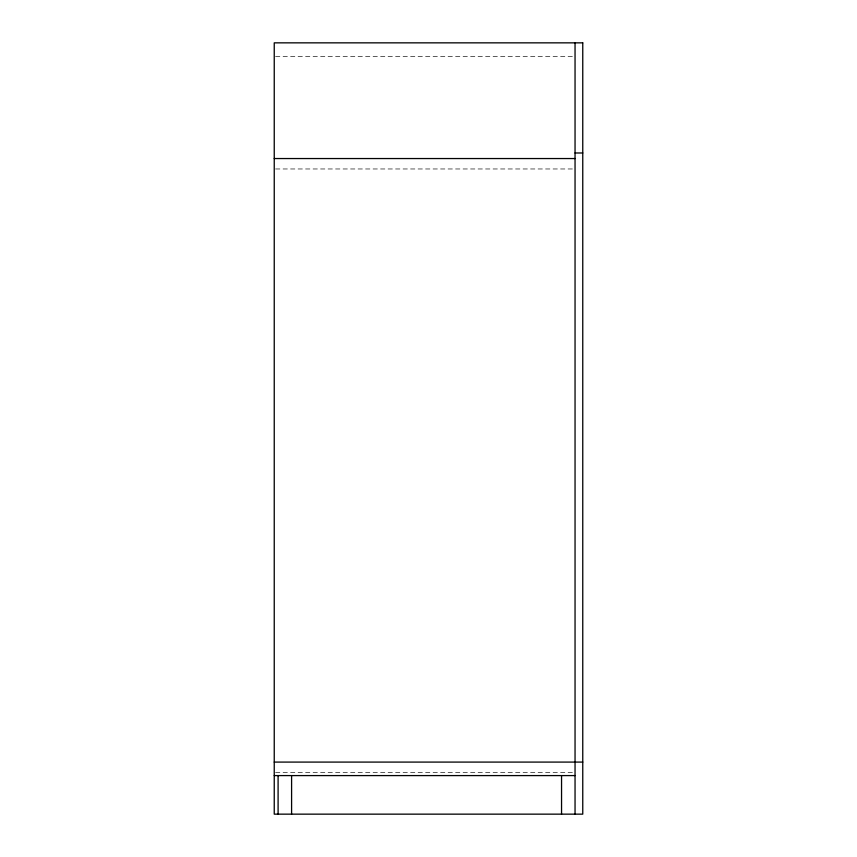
<?xml version="1.0" encoding="UTF-8"?>
<svg xmlns="http://www.w3.org/2000/svg" width="857" height="857" viewBox="0 0 857 857"><rect width="100%" height="100%" fill="white"/><g stroke="black" fill="none" stroke-linecap="round" stroke-linejoin="round"><path stroke-width="0.64" stroke-dasharray="4.29 3.21" d="M275.579 56.348L575.047 56.348M275.579 168.968L573.708 168.968M275.579 772.511L573.708 772.511"/><path stroke-width="1.29" d="M575.047 152.985L582.76 152.985M274.24 158.545L575.047 158.545M274.24 762.087L582.76 762.087M274.24 775.585L575.047 775.585M575.047 42.85L575.047 814.15M561.549 775.585L561.549 814.15M291.594 775.585L291.594 814.15M278.097 775.585L278.097 814.15M582.76 42.85L274.24 42.85L274.24 814.15L582.76 814.15L582.76 42.85"/></g></svg>
